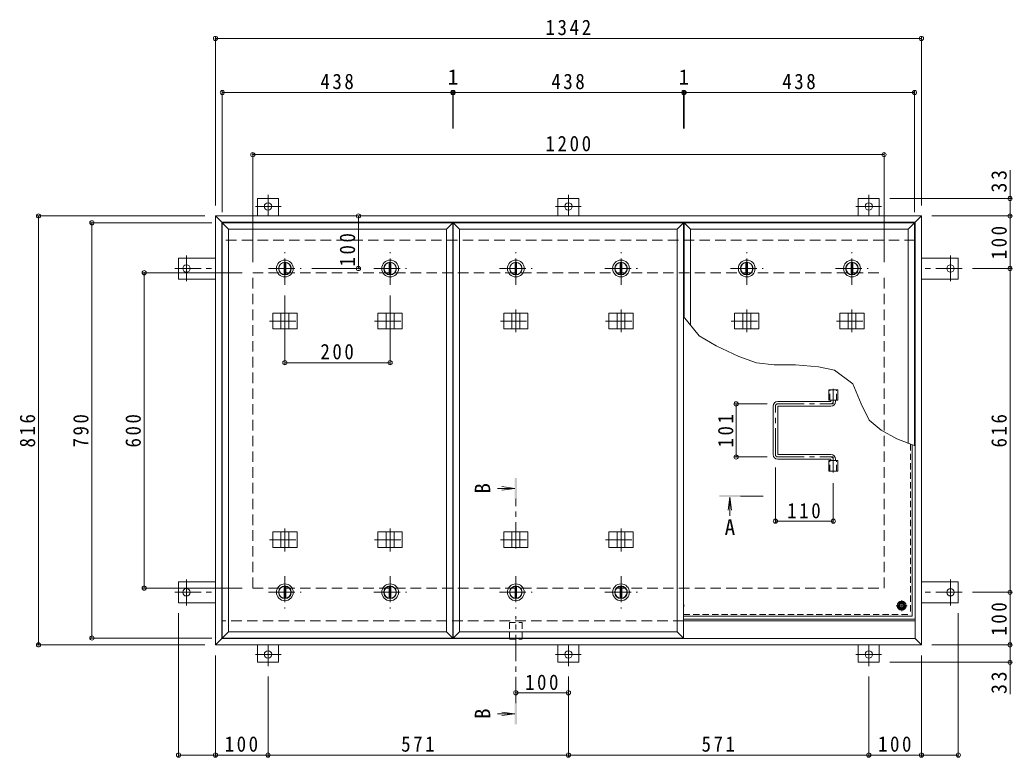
# Model space of a CAD drawing. Units: millimetres on the paper, enlarged 2 times, with parts at other scales. Extents: x -524 to 544, y -392 to 372.
# Drawn here: x -490.8 to -113.6, y -63 to 217.6 of the extents above; entities that cross this region are included whole.
import ezdxf
from ezdxf.enums import TextEntityAlignment as Align

# ---------------------------------------------------------------- set-up
doc = ezdxf.new("R2010")
doc.units = ezdxf.units.MM
doc.header["$LTSCALE"] = 2
doc.header["$PDMODE"] = 32
doc.header["$PDSIZE"] = 1.6
for name, pattern in [('CHAIN1', [8, 5, -1, 1, -1]), ('DASHED1', [1.8, 1.2, -0.6]), ('DASHED2', [3, 2, -1])]:
    doc.linetypes.add(name, pattern=pattern)
for name, color, linetype, lineweight in [('0-1_躯体', 2, 'DASHED2', 9), ('0-2_仕上', 3, 'Continuous', 9), ('0-3_建具', 4, 'Continuous', 9), ('0-5_寸法', 7, 'Continuous', 9), ('0-6_ハッチ', 6, 'Continuous', 5), ('0-7', 5, 'Continuous', 5), ('0-A', 3, 'DASHED1', 9), ('0-B', 2, 'Continuous', 9), ('0-C', 2, 'Continuous', 9), ('0-E', 3, 'Continuous', 9), ('0-F', 7, 'Continuous', 9)]:
    doc.layers.add(name, color=color, linetype=linetype, lineweight=lineweight)
doc.styles.add('ＭＳ ゴシック', font='')
doc.styles.get('ＭＳ ゴシック').set_extended_font_data('MS Gothic')

msp = doc.modelspace()

# ---------------------------------------------------------------- linework, layer by layer
at = {"layer": '0-1_躯体'}
for p, q in [((-150.47, 133.742), (-414.07, 133.742)), ((-402.27, 121.342), (-162.27, 121.342)), ((-402.27, 1.342), (-402.27, 121.342)), ((-238.47, -11.058), (-414.07, -11.058))]:
    msp.add_line(p, q, dxfattribs=at)
at = {"layer": '0-1_躯体', "linetype": 'Continuous'}
msp.add_line((-150.47, -11.058), (-238.47, -11.058), dxfattribs=at)
at = {"layer": '0-1_躯体'}
msp.add_lwpolyline([(-402.27, 1.342), (-162.27, 1.342), (-162.27, 121.342)], dxfattribs=at)
at = {"layer": '0-2_仕上'}
for p, q in [((-413.87, 140.342), (-326.27, 140.342)), ((-328.67, 137.942), (-326.27, 140.342)), ((-326.07, 140.342), (-238.47, 140.342)), ((-240.87, 137.942), (-238.47, 140.342)), ((-238.27, 140.342), (-150.67, 140.342)), ((-238.27, 140.342), (-235.87, 137.942)), ((-238.27, 104.463), (-238.27, 140.342)), ((-153.07, 137.942), (-150.67, 140.342)), ((-150.67, 140.342), (-150.67, 55.496)), ((-411.47, 137.942), (-411.47, -15.258)), ((-328.67, 137.942), (-411.47, 137.942)), ((-323.67, 137.942), (-323.67, -15.258)), ((-240.87, 137.942), (-323.67, 137.942)), ((-153.07, 137.942), (-235.87, 137.942)), ((-235.87, 137.942), (-235.87, 101.435)), ((-153.07, 56.426), (-153.07, 137.942)), ((-183.3, 72.842), (-183.3, 76.842)), ((-183.3, 76.842), (-179.84, 76.842)), ((-179.84, 72.842), (-179.84, 76.842)), ((-183.3, 72.842), (-179.84, 72.842)), ((-183.3, 45.842), (-183.3, 49.842)), ((-183.3, 49.842), (-179.84, 49.842)), ((-179.84, 45.842), (-179.84, 49.842)), ((-183.3, 45.842), (-179.84, 45.842)), ((-413.87, -17.658), (-411.47, -15.258)), ((-328.67, -15.258), (-326.27, -17.658)), ((-326.07, -17.658), (-323.67, -15.258)), ((-240.87, -15.258), (-238.47, -17.658))]:
    msp.add_line(p, q, dxfattribs=at)
at = {"layer": '0-2_仕上', "linetype": 'DASHED1'}
for p, q in [((-182.84, 72.842), (-182.84, 76.842)), ((-180.3, 72.842), (-180.3, 76.842)), ((-182.84, 45.842), (-182.84, 49.842)), ((-180.3, 45.842), (-180.3, 49.842))]:
    msp.add_line(p, q, dxfattribs=at)
at = {"layer": '0-2_仕上', "color": 4}
for p, q in [((-302.67, 39.294), (-309.224, 39.294)), ((-302.67, 39.294), (-307.627, 39.947)), ((-302.67, 39.294), (-307.627, 38.642)), ((-220.87, 35.966), (-221.522, 31.009)), ((-220.87, 35.966), (-220.87, 28.845)), ((-220.87, 35.966), (-220.217, 31.009)), ((-302.67, -46.475), (-309.224, -46.475)), ((-302.67, -46.475), (-307.627, -45.822)), ((-302.67, -46.475), (-307.627, -47.128))]:
    msp.add_line(p, q, dxfattribs=at)
at = {"layer": '0-2_仕上', "color": 4, "linetype": 'CHAIN1'}
for p, q in [((-302.27, 16.461), (-302.27, 35.294)), ((-208.269, 36.366), (-216.87, 36.366)), ((-302.27, -42.475), (-302.27, -9.347))]:
    msp.add_line(p, q, dxfattribs=at)
at = {"layer": '0-2_仕上'}
for points in [[(-326.27, 140.342), (-326.27, -17.658), (-413.87, -17.658)], [(-413.87, -17.658), (-413.87, 140.342), (-411.47, 137.942)], [(-238.47, 140.342), (-238.47, -17.658), (-326.07, -17.658)], [(-326.07, -17.658), (-326.07, 140.342), (-323.67, 137.942)], [(-411.47, -15.258), (-328.67, -15.258), (-328.67, 137.942)], [(-323.67, -15.258), (-240.87, -15.258), (-240.87, 137.942)]]:
    msp.add_lwpolyline(points, dxfattribs=at)
at = {"layer": '0-2_仕上', "color": 4}
for points in [[(-301.87, 43.294), (-302.67, 43.294), (-301.87, 35.294), (-302.67, 35.294)], [(-224.87, 35.966), (-224.87, 36.766), (-216.87, 35.966), (-216.87, 36.766)], [(-302.67, -50.475), (-301.87, -50.475), (-302.67, -42.475), (-301.87, -42.475)]]:
    msp.add_solid(points, dxfattribs=at)
at = {"layer": '0-3_建具', "color": 2}
for p, q in [((-416.47, 142.942), (-414.07, 140.542)), ((-416.47, -20.258), (-416.47, 142.942)), ((-148.07, 142.942), (-416.47, 142.942)), ((-414.07, -17.858), (-414.07, 140.542)), ((-150.47, 140.542), (-414.07, 140.542)), ((-148.07, 142.942), (-150.47, 140.542)), ((-150.47, -17.858), (-150.47, 140.542)), ((-148.07, -20.258), (-148.07, 142.942)), ((-150.47, -11.058), (-238.47, -11.058)), ((-416.47, -20.258), (-414.07, -17.858)), ((-150.47, -17.858), (-414.07, -17.858)), ((-148.07, -20.258), (-150.47, -17.858)), ((-148.07, -20.258), (-416.47, -20.258))]:
    msp.add_line(p, q, dxfattribs=at)
at = {"layer": '0-3_建具'}
for p, q in [((-394.687, 105.942), (-394.687, 99.942)), ((-394.687, 105.942), (-385.452, 105.942)), ((-391.57, 105.942), (-391.57, 99.942)), ((-388.57, 105.942), (-388.57, 99.942)), ((-385.452, 105.942), (-385.452, 99.942)), ((-354.687, 105.942), (-354.687, 99.942)), ((-354.687, 105.942), (-345.452, 105.942)), ((-351.57, 105.942), (-351.57, 99.942)), ((-348.57, 105.942), (-348.57, 99.942)), ((-345.452, 105.942), (-345.452, 99.942)), ((-306.887, 105.942), (-306.887, 99.942)), ((-306.887, 105.942), (-297.652, 105.942)), ((-303.77, 105.942), (-303.77, 99.942)), ((-300.77, 105.942), (-300.77, 99.942)), ((-297.652, 105.942), (-297.652, 99.942)), ((-266.887, 105.942), (-266.887, 99.942)), ((-266.887, 105.942), (-257.652, 105.942)), ((-263.77, 105.942), (-263.77, 99.942)), ((-260.77, 105.942), (-260.77, 99.942)), ((-257.652, 105.942), (-257.652, 99.942)), ((-219.087, 105.942), (-219.087, 99.942)), ((-219.087, 105.942), (-209.852, 105.942)), ((-215.97, 105.942), (-215.97, 99.942)), ((-212.97, 105.942), (-212.97, 99.942)), ((-209.852, 105.942), (-209.852, 99.942)), ((-179.087, 105.942), (-179.087, 99.942)), ((-179.087, 105.942), (-169.852, 105.942)), ((-175.97, 105.942), (-175.97, 99.942)), ((-172.97, 105.942), (-172.97, 99.942)), ((-169.852, 105.942), (-169.852, 99.942)), ((-394.687, 99.942), (-385.452, 99.942)), ((-354.687, 99.942), (-345.452, 99.942)), ((-306.887, 99.942), (-297.652, 99.942)), ((-266.887, 99.942), (-257.652, 99.942)), ((-219.087, 99.942), (-209.852, 99.942)), ((-179.087, 99.942), (-169.852, 99.942)), ((-394.687, 16.742), (-394.687, 22.742)), ((-394.687, 22.742), (-385.452, 22.742)), ((-391.57, 16.742), (-391.57, 22.742)), ((-388.57, 16.742), (-388.57, 22.742)), ((-385.452, 16.742), (-385.452, 22.742)), ((-354.687, 16.742), (-354.687, 22.742)), ((-354.687, 22.742), (-345.452, 22.742)), ((-351.57, 16.742), (-351.57, 22.742)), ((-348.57, 16.742), (-348.57, 22.742)), ((-345.452, 16.742), (-345.452, 22.742)), ((-306.887, 16.742), (-306.887, 22.742)), ((-306.887, 22.742), (-297.652, 22.742)), ((-303.77, 16.742), (-303.77, 22.742)), ((-300.77, 16.742), (-300.77, 22.742)), ((-297.652, 16.742), (-297.652, 22.742)), ((-266.887, 16.742), (-266.887, 22.742)), ((-266.887, 22.742), (-257.652, 22.742)), ((-263.77, 16.742), (-263.77, 22.742)), ((-260.77, 16.742), (-260.77, 22.742)), ((-257.652, 16.742), (-257.652, 22.742)), ((-394.687, 16.742), (-385.452, 16.742)), ((-354.687, 16.742), (-345.452, 16.742)), ((-306.887, 16.742), (-297.652, 16.742)), ((-266.887, 16.742), (-257.652, 16.742))]:
    msp.add_line(p, q, dxfattribs=at)
at = {"layer": '0-3_建具', "linetype": 'CHAIN1'}
for p, q in [((-390.07, 107.366), (-390.07, 98.718)), ((-350.07, 107.366), (-350.07, 98.718)), ((-302.27, 107.366), (-302.27, 98.718)), ((-262.27, 107.366), (-262.27, 98.718)), ((-214.47, 107.366), (-214.47, 98.718)), ((-174.47, 107.366), (-174.47, 98.718)), ((-395.951, 102.942), (-384.188, 102.942)), ((-355.951, 102.942), (-344.188, 102.942)), ((-308.151, 102.942), (-296.388, 102.942)), ((-268.151, 102.942), (-256.388, 102.942)), ((-220.351, 102.942), (-208.588, 102.942)), ((-180.351, 102.942), (-168.588, 102.942)), ((-390.07, 15.319), (-390.07, 23.967)), ((-350.07, 15.319), (-350.07, 23.967)), ((-262.27, 15.319), (-262.27, 23.967)), ((-395.951, 19.742), (-384.188, 19.742)), ((-355.951, 19.742), (-344.188, 19.742)), ((-308.151, 19.742), (-296.388, 19.742)), ((-268.151, 19.742), (-256.388, 19.742))]:
    msp.add_line(p, q, dxfattribs=at)
at = {"layer": '0-5_寸法'}
for p, q in [((-114.365, 149.582), (-114.365, 160.334)), ((-114.365, -26.898), (-114.365, -38.967))]:
    msp.add_line(p, q, dxfattribs=at)
msp.add_lwpolyline([(-150.47, 55.419), (-157.378, 58.094), (-163.425, 61.379), (-167.939, 65.226), (-171.009, 71.516), (-174.173, 79.008), (-181.165, 84.252), (-187.159, 85.584), (-195.983, 86.25), (-204.057, 86.333), (-210.717, 87.082), (-217.543, 89.413), (-226.117, 93.492), (-232.61, 97.321), (-238.47, 104.716)], dxfattribs=at)
at = {"layer": '0-5_寸法', "linetype": 'DASHED1'}
for points in [[(-304.73, -11.698), (-299.81, -11.698), (-299.81, -18.098)], [(-304.73, -11.698), (-304.73, -18.098), (-299.81, -18.098)]]:
    msp.add_lwpolyline(points, dxfattribs=at)
at = {"layer": '0-6_ハッチ', "linetype": 'CHAIN1'}
for p, q in [((-181.57, 77.118), (-181.57, 71.442)), ((-203.57, 52.144), (-203.57, 70.54)), ((-202.668, 71.442), (-181.57, 71.442)), ((-202.668, 51.242), (-181.57, 51.242)), ((-181.57, 45.265), (-181.57, 51.242))]:
    msp.add_line(p, q, dxfattribs=at)
at = {"layer": '0-6_ハッチ'}
for p, q in [((-182.67, 72.342), (-202.67, 72.342)), ((-182.47, 72.542), (-182.47, 72.842)), ((-180.67, 72.342), (-180.67, 72.842)), ((-204.47, 52.142), (-204.47, 70.542)), ((-202.67, 52.342), (-202.67, 70.342)), ((-202.47, 70.542), (-182.47, 70.542)), ((-182.67, 50.342), (-202.67, 50.342)), ((-202.47, 52.142), (-182.47, 52.142)), ((-182.47, 50.142), (-182.47, 49.842)), ((-180.67, 50.342), (-180.67, 49.842)), ((-238.47, -10.458), (-150.47, -10.458)), ((-238.47, -11.058), (-150.47, -11.058))]:
    msp.add_line(p, q, dxfattribs=at)
for centre, radius, start, end in [((-202.67, 70.542), 1.8, 90, 180), ((-182.67, 72.542), 0.2, 270, 0), ((-182.47, 72.342), 1.8, 270, 0), ((-202.47, 70.342), 0.2, 90, 180), ((-202.67, 52.142), 1.8, 180, 270), ((-202.47, 52.342), 0.2, 180, 270), ((-182.67, 50.142), 0.2, 0, 90), ((-182.47, 50.342), 1.8, 0, 90)]:
    msp.add_arc(centre, radius, start, end, dxfattribs=at)
at = {"layer": '0-6_ハッチ', "linetype": 'CHAIN1'}
for centre, radius, start, end in [((-182.47, 72.342), 0.9, 270.29569, 0), ((-202.668, 70.54), 0.902, 90, 180), ((-202.668, 52.144), 0.902, 180, 270), ((-182.47, 50.342), 0.9, 0, 89.70431)]:
    msp.add_arc(centre, radius, start, end, dxfattribs=at)
at = {"layer": '0-7'}
for radius in [1, 0.838]:
    msp.add_circle((-155.57, -5.358), radius, dxfattribs=at)
at = {"layer": '0-A'}
for p in [(-152.21, 56.093), (-238.47, -8.718)]:
    msp.add_line(p, (-152.21, -8.718), dxfattribs=at)
at = {"layer": '0-A', "linetype": 'Continuous'}
for q in [(-151.57, 55.845), (-238.47, -9.358)]:
    msp.add_line((-151.57, -9.358), q, dxfattribs=at)
at = {"layer": '0-A', "linetype": 'CHAIN1'}
for p, q in [((-155.57, -7.494), (-155.57, -3.222)), ((-153.434, -5.358), (-157.705, -5.358))]:
    msp.add_line(p, q, dxfattribs=at)
at = {"layer": '0-B'}
for p, q in [((-157.07, -5.358), (-156.319, -4.058)), ((-156.319, -4.058), (-154.82, -4.058)), ((-154.07, -5.358), (-154.82, -4.058)), ((-154.07, -5.358), (-154.82, -6.658))]:
    msp.add_line(p, q, dxfattribs=at)
msp.add_lwpolyline([(-157.07, -5.358), (-156.319, -6.658), (-154.82, -6.658)], dxfattribs=at)
for radius in [1.7, 1.3]:
    msp.add_circle((-155.57, -5.358), radius, dxfattribs=at)
msp.add_arc((-240.036, -5.358), 1.7, 337.15863, 22.84137, dxfattribs=at)
at = {"layer": '0-C', "linetype": 'CHAIN1'}
for p, q in [((-390.07, 116.742), (-390.07, 129.142)), ((-350.07, 116.742), (-350.07, 129.142)), ((-302.27, 116.742), (-302.27, 129.142)), ((-262.27, 116.742), (-262.27, 129.142)), ((-214.47, 116.742), (-214.47, 129.142)), ((-174.47, 116.742), (-174.47, 129.142)), ((-396.27, 122.942), (-383.87, 122.942)), ((-356.27, 122.942), (-343.87, 122.942)), ((-308.47, 122.942), (-296.07, 122.942)), ((-268.47, 122.942), (-256.07, 122.942)), ((-220.67, 122.942), (-208.27, 122.942)), ((-180.67, 122.942), (-168.27, 122.942)), ((-390.07, 5.942), (-390.07, -6.458)), ((-350.07, 5.942), (-350.07, -6.458)), ((-302.27, 5.942), (-302.27, -6.458)), ((-262.27, 5.942), (-262.27, -6.458)), ((-396.27, -0.258), (-383.87, -0.258)), ((-356.27, -0.258), (-343.87, -0.258)), ((-308.47, -0.258), (-296.07, -0.258)), ((-268.47, -0.258), (-256.07, -0.258))]:
    msp.add_line(p, q, dxfattribs=at)
at = {"layer": '0-C'}
for p, q in [((-390.37, 125.223), (-390.37, 120.662)), ((-389.77, 125.223), (-389.77, 120.662)), ((-350.37, 125.223), (-350.37, 120.662)), ((-349.77, 125.223), (-349.77, 120.662)), ((-302.57, 125.223), (-302.57, 120.662)), ((-301.97, 125.223), (-301.97, 120.662)), ((-262.57, 125.223), (-262.57, 120.662)), ((-261.97, 125.223), (-261.97, 120.662)), ((-214.77, 125.223), (-214.77, 120.662)), ((-214.17, 125.223), (-214.17, 120.662)), ((-174.77, 125.223), (-174.77, 120.662)), ((-174.17, 125.223), (-174.17, 120.662)), ((-390.37, -2.538), (-390.37, 2.023)), ((-389.77, -2.538), (-389.77, 2.023)), ((-350.37, -2.538), (-350.37, 2.023)), ((-349.77, -2.538), (-349.77, 2.023)), ((-302.57, -2.538), (-302.57, 2.023)), ((-301.97, -2.538), (-301.97, 2.023)), ((-262.57, -2.538), (-262.57, 2.023)), ((-261.97, -2.538), (-261.97, 2.023))]:
    msp.add_line(p, q, dxfattribs=at)
for centre, radius in [((-390.07, 122.942), 3.2), ((-390.07, 122.942), 2.4), ((-390.07, 122.942), 2.3), ((-350.07, 122.942), 3.2), ((-350.07, 122.942), 2.4), ((-350.07, 122.942), 2.3), ((-302.27, 122.942), 3.2), ((-302.27, 122.942), 2.4), ((-302.27, 122.942), 2.3), ((-262.27, 122.942), 3.2), ((-262.27, 122.942), 2.4), ((-262.27, 122.942), 2.3), ((-214.47, 122.942), 3.2), ((-214.47, 122.942), 2.4), ((-214.47, 122.942), 2.3), ((-174.47, 122.942), 3.2), ((-174.47, 122.942), 2.4), ((-174.47, 122.942), 2.3), ((-390.07, -0.258), 3.2), ((-390.07, -0.258), 2.4), ((-390.07, -0.258), 2.3), ((-350.07, -0.258), 3.2), ((-350.07, -0.258), 2.4), ((-350.07, -0.258), 2.3), ((-302.27, -0.258), 3.2), ((-302.27, -0.258), 2.4), ((-302.27, -0.258), 2.3), ((-262.27, -0.258), 3.2), ((-262.27, -0.258), 2.4), ((-262.27, -0.258), 2.3)]:
    msp.add_circle(centre, radius, dxfattribs=at)
at = {"layer": '0-E', "linetype": 'CHAIN1'}
for p, q in [((-396.47, 151.014), (-396.47, 142.982)), ((-282.27, 151.014), (-282.27, 142.982)), ((-168.07, 151.014), (-168.07, 142.982)), ((-391.502, 146.582), (-401.279, 146.582)), ((-287.238, 146.582), (-277.46, 146.582)), ((-173.038, 146.582), (-163.26, 146.582)), ((-427.51, 127.91), (-427.51, 118.133)), ((-137.03, 127.91), (-137.03, 118.133)), ((-431.941, 122.942), (-416.47, 122.942)), ((-132.598, 122.942), (-148.07, 122.942)), ((-427.51, -5.226), (-427.51, 4.552)), ((-137.03, -5.226), (-137.03, 4.552)), ((-431.941, -0.258), (-416.47, -0.258)), ((-132.598, -0.258), (-148.07, -0.258)), ((-396.47, -28.329), (-396.47, -20.298)), ((-282.27, -28.329), (-282.27, -20.298)), ((-168.07, -28.329), (-168.07, -20.298)), ((-391.502, -23.898), (-401.279, -23.898)), ((-287.238, -23.898), (-277.46, -23.898)), ((-173.038, -23.898), (-163.26, -23.898))]:
    msp.add_line(p, q, dxfattribs=at)
at = {"layer": '0-E'}
for p, q in [((-392.47, 149.582), (-400.47, 149.582)), ((-400.47, 142.942), (-400.47, 149.582)), ((-392.47, 142.942), (-392.47, 149.582)), ((-286.27, 149.582), (-278.27, 149.582)), ((-286.27, 142.942), (-286.27, 149.582)), ((-278.27, 142.942), (-278.27, 149.582)), ((-172.07, 149.582), (-164.07, 149.582)), ((-172.07, 142.942), (-172.07, 149.582)), ((-164.07, 142.942), (-164.07, 149.582)), ((-430.51, 126.942), (-430.51, 118.942)), ((-416.47, 126.942), (-430.51, 126.942)), ((-148.07, 126.942), (-134.029, 126.942)), ((-134.029, 126.942), (-134.029, 118.942)), ((-416.47, 118.942), (-430.51, 118.942)), ((-148.07, 118.942), (-134.029, 118.942)), ((-430.51, -4.258), (-430.51, 3.742)), ((-416.47, 3.742), (-430.51, 3.742)), ((-148.07, 3.742), (-134.029, 3.742)), ((-134.029, -4.258), (-134.029, 3.742)), ((-416.47, -4.258), (-430.51, -4.258)), ((-148.07, -4.258), (-134.029, -4.258)), ((-400.47, -20.258), (-400.47, -26.898)), ((-392.47, -20.258), (-392.47, -26.898)), ((-286.27, -20.258), (-286.27, -26.898)), ((-278.27, -20.258), (-278.27, -26.898)), ((-172.07, -20.258), (-172.07, -26.898)), ((-164.07, -20.258), (-164.07, -26.898)), ((-392.47, -26.898), (-400.47, -26.898)), ((-286.27, -26.898), (-278.27, -26.898)), ((-172.07, -26.898), (-164.07, -26.898))]:
    msp.add_line(p, q, dxfattribs=at)
for centre in [(-396.47, 146.582), (-282.27, 146.582), (-168.07, 146.582), (-427.51, 122.942), (-137.03, 122.942), (-427.51, -0.258), (-137.03, -0.258), (-396.47, -23.898), (-282.27, -23.898), (-168.07, -23.898)]:
    msp.add_circle(centre, 1.4, dxfattribs=at)
at = {"layer": '0-F'}
for p, q in [((-416.47, 211.085), (-416.47, 146.942)), ((-416.47, 210.485), (-148.07, 210.485)), ((-148.07, 211.085), (-148.07, 146.942)), ((-413.87, 190.526), (-413.87, 144.342)), ((-413.87, 189.926), (-326.27, 189.926)), ((-326.27, 190.526), (-326.27, 176.239)), ((-326.27, 189.926), (-326.07, 189.926)), ((-326.07, 190.526), (-326.07, 176.239)), ((-326.07, 189.926), (-238.47, 189.926)), ((-238.47, 190.526), (-238.47, 176.239)), ((-238.47, 189.926), (-238.27, 189.926)), ((-238.27, 190.526), (-238.27, 176.239)), ((-238.27, 189.926), (-150.67, 189.926)), ((-150.67, 190.526), (-150.67, 144.342)), ((-402.27, 166.886), (-402.27, 125.342)), ((-402.27, 166.286), (-162.27, 166.286)), ((-162.27, 166.886), (-162.27, 125.342)), ((-113.765, 149.582), (-160.07, 149.582)), ((-114.365, 142.942), (-114.365, 149.582)), ((-484.35, 142.942), (-420.47, 142.942)), ((-483.75, 142.942), (-483.75, -20.258)), ((-464.061, 140.342), (-417.87, 140.342)), ((-463.461, -17.658), (-463.461, 140.342)), ((-362.106, 142.942), (-362.106, 122.942)), ((-113.765, 142.942), (-144.07, 142.942)), ((-114.365, 142.942), (-114.365, 122.942)), ((-444.171, 121.342), (-406.27, 121.342)), ((-443.571, 1.342), (-443.571, 121.342)), ((-361.506, 122.942), (-379.87, 122.942)), ((-113.765, 122.942), (-128.598, 122.942)), ((-114.365, 122.942), (-114.365, -0.258)), ((-390.07, 86.51), (-390.07, 112.742)), ((-350.07, 86.51), (-350.07, 112.742)), ((-390.07, 87.11), (-350.07, 87.11)), ((-219.107, 71.442), (-206.668, 71.442)), ((-218.507, 71.442), (-218.507, 51.242)), ((-219.107, 51.242), (-206.668, 51.242)), ((-203.57, 26.212), (-203.57, 47.242)), ((-181.57, 26.212), (-181.57, 41.265)), ((-181.57, 26.812), (-203.57, 26.812)), ((-444.171, 1.342), (-406.27, 1.342)), ((-113.765, -0.258), (-128.598, -0.258)), ((-114.365, -0.258), (-114.365, -20.258)), ((-430.51, -62.797), (-430.51, -8.258)), ((-134.029, -62.797), (-134.029, -8.258)), ((-464.061, -17.658), (-417.87, -17.658)), ((-484.35, -20.258), (-420.47, -20.258)), ((-113.765, -20.258), (-144.07, -20.258)), ((-114.365, -20.258), (-114.365, -26.898)), ((-416.47, -62.797), (-416.47, -24.258)), ((-148.07, -62.797), (-148.07, -24.258)), ((-113.765, -26.898), (-160.07, -26.898)), ((-396.47, -62.797), (-396.47, -32.329)), ((-282.27, -62.797), (-282.27, -32.329)), ((-168.07, -62.797), (-168.07, -32.329)), ((-282.27, -38.482), (-302.27, -38.482)), ((-430.51, -62.197), (-416.47, -62.197)), ((-416.47, -62.197), (-396.47, -62.197)), ((-396.47, -62.197), (-282.27, -62.197)), ((-282.27, -62.197), (-168.07, -62.197)), ((-168.07, -62.197), (-148.07, -62.197)), ((-148.07, -62.197), (-134.029, -62.197))]:
    msp.add_line(p, q, dxfattribs=at)
for p in [(-416.47, 210.485), (-148.07, 210.485), (-413.87, 189.926), (-326.27, 189.926), (-326.07, 189.926), (-238.47, 189.926), (-238.27, 189.926), (-150.67, 189.926), (-402.27, 166.286), (-162.27, 166.286), (-114.365, 149.582), (-483.75, 142.942), (-362.106, 142.942), (-114.365, 142.942), (-463.461, 140.342), (-443.571, 121.342), (-362.106, 122.942), (-114.365, 122.942), (-390.07, 87.11), (-350.07, 87.11), (-218.507, 71.442), (-218.507, 51.242), (-203.57, 26.812), (-181.57, 26.812), (-443.571, 1.342), (-114.365, -0.258), (-463.461, -17.658), (-483.75, -20.258), (-114.365, -20.258), (-114.365, -26.898), (-302.27, -38.482), (-282.27, -38.482), (-430.51, -62.197), (-416.47, -62.197), (-396.47, -62.197), (-282.27, -62.197), (-168.07, -62.197), (-148.07, -62.197), (-134.029, -62.197)]:
    msp.add_point(p, dxfattribs=at)

# ---------------------------------------------------------------- texts
at = {"layer": '0-5_寸法', "color": 2, "style": 'ＭＳ ゴシック'}
for p in [(-310.242, 37.294), (-310.242, -48.475)]:
    msp.add_text('B', height=5.865, rotation=90, dxfattribs=at).set_placement(p, align=Align.BOTTOM_LEFT)
msp.add_text('A', height=5.865, dxfattribs=at).set_placement((-222.87, 19.827), align=Align.BOTTOM_LEFT)
at = {"layer": '0-F', "color": 2, "style": 'ＭＳ ゴシック'}
for p in [(-328.17, 191.126), (-240.37, 191.126)]:
    msp.add_text('1', height=5.865, dxfattribs=at).set_placement(p, align=Align.BOTTOM_LEFT)
at = {"layer": '0-F', "color": 2, "char_height": 5.865, "attachment_point": 7, "style": 'ＭＳ ゴシック'}
for s, insert in [('\\T1.28;\\W0.9;1342', (-291.02, 211.685)), ('\\T1.27;\\W0.9;438', (-376.57, 191.126)), ('\\T1.27;\\W0.9;438', (-288.77, 191.126)), ('\\T1.27;\\W0.9;438', (-200.97, 191.126)), ('\\T1.28;\\W0.9;1200', (-291.02, 167.486)), ('\\T1.27;\\W0.9;200', (-376.57, 88.31)), ('\\T1.27;\\W0.9;110', (-199.07, 27.812)), ('\\T1.27;\\W0.9;100', (-298.77, -37.482)), ('\\T1.27;\\W0.9;100', (-412.97, -60.997)), ('\\T1.27;\\W0.9;571', (-345.87, -60.997)), ('\\T1.27;\\W0.9;571', (-231.67, -60.997)), ('\\T1.27;\\W0.9;100', (-164.57, -60.997))]:
    msp.add_mtext(s, dxfattribs=dict(at, insert=insert))
at = {"layer": '0-F', "color": 2, "char_height": 5.865, "attachment_point": 7, "rotation": 90, "style": 'ＭＳ ゴシック'}
for s, insert in [('\\T1.27;\\W0.95;33', (-115.565, 151.834)), ('\\T1.27;\\W0.9;100', (-363.306, 123.718)), ('\\T1.27;\\W0.9;100', (-115.565, 126.442)), ('\\T1.27;\\W0.9;816', (-484.95, 54.842)), ('\\T1.27;\\W0.9;790', (-464.661, 54.842)), ('\\T1.27;\\W0.9;600', (-444.771, 54.842)), ('\\T1.27;\\W0.9;101', (-219.507, 54.842)), ('\\T1.27;\\W0.9;616', (-115.565, 54.842)), ('\\T1.27;\\W0.9;100', (-115.565, -16.758)), ('\\T1.27;\\W0.95;33', (-115.565, -38.967))]:
    msp.add_mtext(s, dxfattribs=dict(at, insert=insert))

doc.saveas('drawing.dxf')
